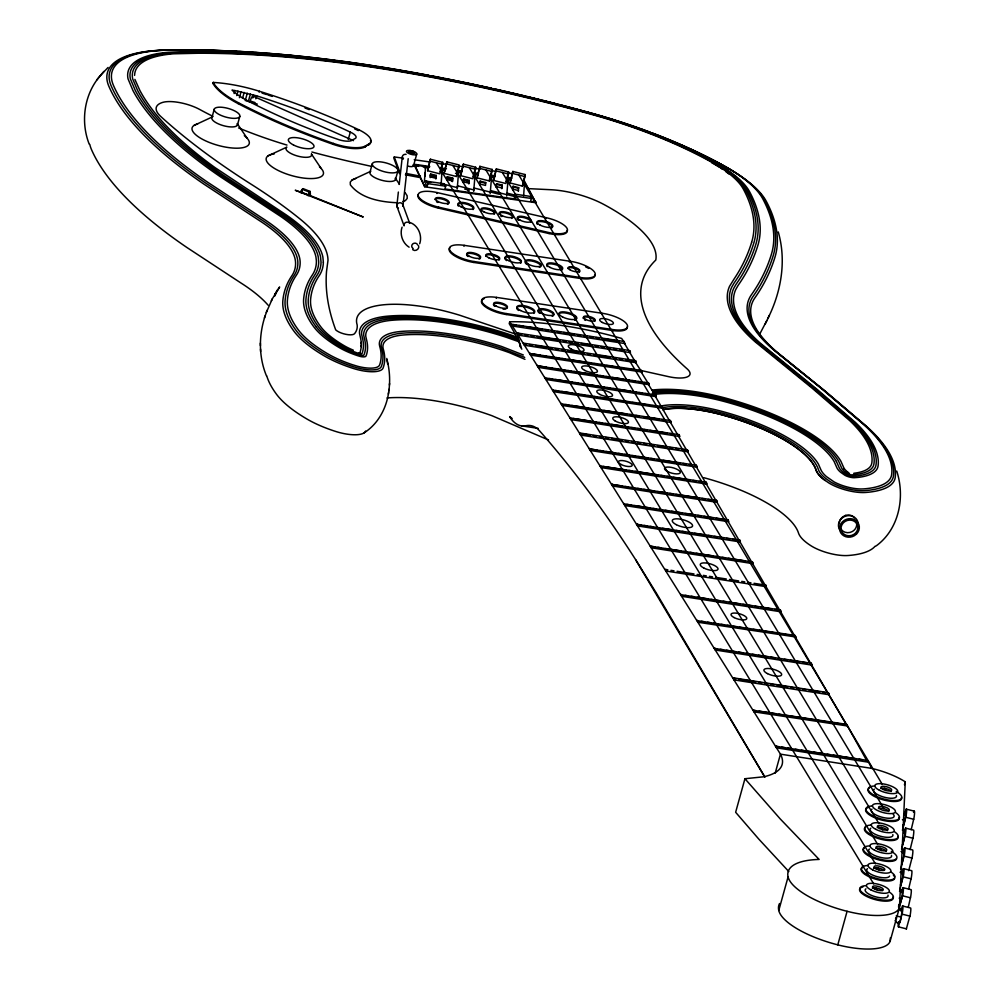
<?xml version="1.0" encoding="UTF-8"?>
<svg xmlns="http://www.w3.org/2000/svg" width="999" height="999" viewBox="0 0 999 999"><rect width="100%" height="100%" fill="white"/><g stroke="black" fill="none" stroke-linecap="round" stroke-linejoin="round"><path stroke-width="1.5" d="M388.324 394.081C390.447 382.879 389.922 371.178 387.125 360.139M779.545 903.508A80.844 27.248 15.5 0 0 778.77 910.464A63.062 21.254 15.5 0 0 837.786 944.854A52.847 17.82 15.5 0 0 890.184 941.033L890.321 937.924M890.184 941.033L899.487 907.467L905.256 781.83A45.754 15.422 15.5 0 0 871.74 768.381L780.456 754.158L509.715 321.765A164.573 55.482 15.5 0 1 621.615 338.424L625.174 343.594L512.362 325.986L512.287 324.937A15.784 5.145 -81.6 0 0 511.913 324.3L624.4 341.521M266.446 375.799C258.604 356.868 258.691 335.227 265.147 315.909M424.712 176.523L424.962 172.59M424.325 182.305L425.611 167.283L428.583 168.032M427.622 170.742L430.382 159.228L442.669 162.325L442.532 164.348L439.91 173.838L427.622 170.742L430.382 159.228M430.482 176.91L430.669 174.026L436.226 175.424L436.039 178.309L430.482 176.91L430.282 177.61L430.469 174.713L436.039 176.111L435.839 179.008M441.083 185.052L442.082 169.942L445.067 170.692M444.093 173.389L446.865 161.875L459.14 164.972L459.016 167.008L456.381 176.486L444.093 173.389L446.865 161.875M446.953 179.57L447.14 176.673L452.697 178.072L452.51 180.969L452.322 181.656L452.51 178.771L446.953 177.372L446.765 180.257L446.953 179.57L452.51 180.969M456.381 176.486L458.766 166.333M457.18 189.086L458.591 172.203L461.563 172.952M460.601 175.662L463.361 164.148L475.649 167.245L475.512 169.268L472.877 178.759L460.601 175.662L463.361 164.148M463.449 181.83L463.648 178.946L469.205 180.344L469.018 183.229L463.449 181.83L463.261 182.53L463.449 179.633L469.006 181.031L468.818 183.928M468.731 183.004L469.205 180.344M473.688 191.358L475.099 174.413L478.071 175.162M477.11 177.859L479.87 166.346L492.157 169.443L492.02 171.478L489.385 180.956L477.11 177.859L479.87 166.346M479.77 184.728L480.157 181.144L485.714 182.542L485.514 185.439L479.957 184.041L480.157 181.144M489.385 180.956L489.522 178.933M490.184 193.556L491.583 176.973L494.555 177.722M493.593 180.419L496.353 168.906L508.641 172.003L508.503 174.026L505.869 183.516L493.593 180.419L496.353 168.906M501.81 188.686L502.197 185.102L496.64 183.704L496.253 187.288L496.441 186.588L501.998 187.999M501.798 186.563L502.197 185.102M506.668 196.116L508.066 179.52L511.038 180.27M510.077 182.967L512.837 171.453L525.124 174.55L524.987 176.586L522.352 186.064L510.077 182.967L512.837 171.453M512.737 189.835L513.124 186.251L518.681 187.65L518.294 191.234L518.481 190.547L512.924 189.148L513.124 186.251M522.352 186.064L525.124 174.55M523.638 195.767L524.438 183.641L524.063 185.027M388.886 390.921L389.036 389.298M389.423 385.052L389.573 383.441M310.09 191.408L309.103 191.995L308.766 195.292L300.299 191.92L303.172 188.661L310.09 191.408L310.427 194.293L308.067 195.704L309.328 194.181L309.066 195.117L363.249 217.008L295.254 190.247L308.329 194.78M396.853 205.707L398.364 192.045M399.213 184.465L402.247 157.155M402.997 205.557L408.204 158.704M839.31 523.688C838.96 516.221 849.749 511.8 854.357 517.882M902.684 829.42L906.081 815.921A30.894 2.235 -76 0 0 906.218 809.14L914.135 811.113A30.894 2.235 -76 0 1 913.998 817.894L911.2 829.707M904.207 849.662L901.573 849.013L905.319 834.877A30.894 2.235 -76 0 0 905.469 828.096L913.373 830.069A30.894 2.235 -76 0 1 913.236 836.85L910.114 849.625M903.283 869.517L900.648 868.855L904.407 854.719A30.894 2.235 -76 0 0 904.545 847.939L912.462 849.912A30.894 2.235 -76 0 1 912.312 856.692L908.703 870.666M902.334 890.246L899.699 889.585L903.458 875.449A30.894 2.235 -76 0 0 903.596 868.668L911.5 870.641A30.894 2.235 -76 0 1 911.363 877.434L908.578 889.247M898.925 908.553L902.846 894.43A30.894 2.235 -76 0 0 902.984 887.649L910.888 889.622A30.894 2.235 -76 0 1 910.751 896.403L908.316 907.067M898.451 921.79A33.529 2.423 -76 0 0 898.438 926.897L902.359 912.761A30.894 2.235 -76 0 0 902.497 905.981L910.401 907.954A30.894 2.235 -76 0 1 910.264 914.734L906.355 928.87A33.529 2.423 -76 0 1 906.143 928.508M904.57 814.922L905.119 813.386A26.573 1.923 -76 0 1 904.894 820.291L903.346 825.848A29.196 2.11 -76 0 1 902.959 824.824M899.475 891.233L901.947 891.845A26.573 1.923 -76 0 1 901.647 898.8L900.111 904.357A29.196 2.11 -76 0 1 899.724 902.834M898.988 909.565L901.46 910.189A26.573 1.923 -76 0 1 901.16 917.132C900.811 921.328 898.738 926.572 895.104 920.454M388.648 392.507C386.263 408.616 377.909 424.2 363.873 433.004M895.891 917.519L895.579 918.78M845.129 515.596L845.803 515.384M134.528 75.412L134.628 75.037A119.855 40.41 15.5 0 1 173.639 53.809L198.576 53.234A578.746 195.092 15.5 0 1 403.584 72.253A681.593 229.758 15.5 0 1 589.635 113.849L600.961 117.07A220.342 74.276 15.5 0 1 711.7 162.25A102.76 34.64 15.5 0 1 742.132 187.063L743.443 189.273A461.638 155.619 15.5 0 1 751.623 242.332M134.89 79.371L139.848 90.41A436.725 147.215 15.5 0 0 215.06 167.632L285.901 214.673A172.415 58.117 15.5 0 1 322.889 257.118L323.351 262.238M212.974 83.479L213.411 82.455A72.577 24.463 15.5 0 1 259.415 91.259A298.064 100.474 15.5 0 1 358.629 129.67A27.61 9.303 15.5 0 1 368.606 144.231L365.184 146.89A27.61 9.303 15.5 0 1 333.229 144.368A298.064 100.474 15.5 0 1 238.199 103.671A72.577 24.463 15.5 0 1 212.974 83.479L213.411 82.455M214.273 109.116L211.888 117.72A13.287 4.483 15.5 0 0 224.825 126.036A13.287 4.483 15.5 0 0 237.375 123.801M234.091 93.544L234.915 90.572L256.643 95.842A282.53 95.242 15.5 0 1 343.419 128.883L351.998 132.942A12.2 4.108 15.5 0 1 355.632 138.262L351.036 140.784A12.2 4.108 15.5 0 1 339.373 139.86L329.608 136.451A282.53 95.242 15.5 0 1 247.652 100.774L245.18 99.438A57.205 19.281 15.5 0 1 233.404 91.396L232.005 90.11L234.915 90.572M236.751 95.579L237.974 91.134M239.423 97.69L241.071 91.758M238.199 103.671L238.449 102.747A72.577 24.463 15.5 0 1 213.237 82.555L213.112 82.43M242.532 98.377L244.181 92.445M237.425 125.025L239.81 116.433A13.287 4.483 15.5 0 0 221.965 107.28A13.287 4.483 15.5 0 0 219.355 114.61A13.287 4.483 15.5 0 0 239.81 116.433M245.23 100.612L247.29 93.194M246.266 100.887L248.339 101.423L250.387 94.018M251.698 101.511L254.92 102.497M252.66 97.852L253.484 94.893M255.819 98.814L256.643 95.842M259.153 92.183L259.415 91.259M333.229 144.368L333.491 143.444A27.61 9.303 15.5 0 0 365.434 145.954L368.606 144.231M348.239 139.498L350.299 132.08M358.629 129.67L358.366 130.594A298.064 100.474 15.5 0 0 354.57 128.821M365.184 146.89L365.434 145.954M369.955 172.253L372.34 163.649M394.28 156.93L393.893 158.317L399.525 173.651L399.912 172.265L394.28 156.93L403.484 158.229M395.492 179.558L397.877 170.966A13.287 4.483 15.5 0 0 380.032 161.826A13.287 4.483 15.5 0 0 377.41 169.143A13.287 4.483 15.5 0 0 397.877 170.966M360.189 351.935L360.302 351.548A207.854 70.067 15.5 0 0 360.452 337.637L359.54 333.554A90.809 30.607 15.5 0 1 387.987 316.121A137.625 46.391 15.5 0 1 508.241 334.066L517.807 337.362L518.906 340.284M413.474 165.871L416.745 154.096A5.345 1.798 15.5 0 0 409.553 150.412A5.345 1.798 15.5 0 0 408.504 153.359A5.345 1.798 15.5 0 0 416.745 154.096M524.125 180.532L535.851 202.71L424.75 186.801L414.235 164.997L414.435 164.298L429.695 166.458M424.75 186.801L414.435 164.298M425.224 168.669L425.611 167.283M536.051 202.01L530.556 201.224L531.331 198.451L529.932 196.328L514.985 194.181L516.371 196.316L515.609 199.088L444.917 188.961L445.691 186.189L444.105 183.754L426.298 181.206L425.524 183.978L427.122 186.413L424.937 186.101M427.122 186.413L427.884 183.641L426.298 181.206M430.282 175.412L430.669 174.026M436.226 175.424L435.839 176.811L431.668 175.762M440.035 171.803L442.669 162.325M441.708 171.328L442.082 169.942M436.913 193.519L437.175 192.595L546.091 217.67A20.442 6.893 15.5 0 1 567.42 229.37A20.442 6.893 15.5 0 1 549.338 232.642L438.648 207.168A20.417 6.881 15.5 0 1 418.156 195.329A20.417 6.881 15.5 0 1 437.175 192.595M567.17 230.294A20.442 6.893 15.5 0 1 549.075 233.566L438.386 208.092L438.648 207.168M452.697 178.072L452.322 179.458L446.753 178.059M458.204 173.589L458.591 172.203M457.28 187.512L457.692 185.839L474.063 189.972M463.261 180.332L463.648 178.946M473.014 176.723L475.649 167.245M474.712 175.799L475.099 174.413M463.923 246.278L464.185 245.342L569.68 261.201A20.442 6.893 15.5 0 1 594.405 271.94A20.442 6.893 15.5 0 1 581.318 277.647L474.113 261.526A20.417 6.881 15.5 0 1 450.025 250.562A20.417 6.881 15.5 0 1 464.185 245.342M485.714 182.542L485.514 183.242L479.957 181.843M489.897 177.572L492.157 169.443M491.196 178.359L491.583 176.973M491.096 179.932L491.471 178.534M595.017 274.912A20.442 6.893 15.5 0 1 581.068 278.571L473.851 262.462L474.113 261.526M496.253 185.09L496.64 183.704M506.006 181.493L508.641 172.003M507.679 180.906L508.066 179.52M514.985 194.181L514.21 196.953L515.609 199.088M518.681 187.65L518.481 188.349L512.924 186.938M524.325 179.845L523.938 181.231L535.851 202.71M496.216 298.314L496.466 297.39L601.972 313.249A20.442 6.893 15.5 0 1 626.698 323.976A20.442 6.893 15.5 0 1 613.611 329.682L506.393 313.574A20.417 6.881 15.5 0 1 482.305 302.597A20.417 6.881 15.5 0 1 496.466 297.39M484.14 298.651A20.417 6.881 15.5 0 0 485.402 306.843A20.417 6.881 15.5 0 0 506.131 314.498L506.393 313.574M509.715 321.765L509.203 323.614L517.582 338.174M545.829 218.594L546.091 217.67M549.075 233.566L549.338 232.642M529.82 353.059L530.606 355.12L642.082 372.065L641.183 370.429L529.595 353.509L540.384 355.194M537.499 365.322L537.837 365.709A15.784 5.145 -81.6 0 1 538.211 366.346L538.286 367.382L649.025 384.677L648.963 383.641A15.784 4.845 -81.1 0 0 648.613 383.004L537.275 365.771L546.465 367.207M569.43 262.138L569.68 261.201M544.842 377.847L655.569 394.992A15.784 4.845 -81.1 0 1 655.918 395.616L655.981 396.653L545.854 379.458L545.779 378.421A15.784 5.145 -81.6 0 0 545.392 377.784L544.992 377.372M581.068 278.571L581.318 277.647M552.484 390.047L662.225 406.68L663.124 408.316L553.496 391.67L553.421 390.621A15.784 5.145 -81.6 0 0 553.034 389.985L552.634 389.573M561.101 403.821L670.404 420.579A15.509 4.758 -81.1 0 1 670.878 421.391L670.928 422.427L562.112 405.432L561.326 403.371M569.954 417.969L679.095 434.702A15.784 4.845 -81.1 0 1 679.457 435.289L679.62 436.538L570.966 419.58L570.891 418.544A15.509 5.045 -81.6 0 0 570.392 417.732L570.117 417.482M601.71 314.173L601.972 313.249M506.131 314.498L613.349 330.619L613.611 329.682M589.472 448.414L589.747 448.651A15.509 5.045 -81.6 0 1 590.259 449.463L590.334 450.499L696.877 467.145L696.827 466.096A15.509 4.758 -81.1 0 0 696.365 465.297L589.323 448.888L597.002 450.087M521.653 334.203L517.494 333.254A15.784 5.145 -81.6 0 1 517.882 333.841L518.069 335.102L630.431 352.647L630.269 351.386A15.784 4.845 -81.1 0 0 629.907 350.799L628.895 350.949L624.562 343.506M599.999 465.946L706.193 482.23A15.509 4.758 -81.1 0 1 706.655 483.029L706.705 484.065L601.011 467.569L600.936 466.533A15.509 5.045 -81.6 0 0 600.436 465.721L600.224 465.509M641.957 372.515L641.183 370.429M611.763 483.928L611.975 484.153A15.509 5.045 -81.6 0 1 612.474 484.952L612.549 486.001L717.319 502.36L717.27 501.311A15.509 4.758 -81.1 0 0 716.795 500.511L611.538 484.378L622.277 486.051M641.42 372.427L649.025 384.677L648.251 382.592M623.763 503.896L728.046 519.88A15.784 4.845 -81.1 0 1 728.396 520.467L728.558 521.728L624.775 505.519L624.7 504.483A15.784 5.145 -81.6 0 0 624.325 503.846L623.925 503.421M648.488 384.59L655.981 396.653L655.194 394.58M636.763 523.851L636.975 524.075A15.509 5.045 -81.6 0 1 637.474 524.875L637.549 525.924L740.309 541.957L740.259 540.921A15.509 4.758 -81.1 0 0 739.784 540.122L636.538 524.3L641.121 525.012M670.004 420.816L670.928 422.427L670.154 420.342M679.62 436.538L678.845 434.465M650.224 546.166L752.497 561.975A15.784 4.845 -81.1 0 1 752.846 562.612L752.896 563.648L651.236 547.777L651.161 546.74A15.509 5.045 -81.6 0 0 650.661 545.929L650.449 545.716M695.541 465.472L686.812 450.474L687.999 451.835L687.474 449.987A15.509 4.758 -81.1 0 1 687.936 450.786L687.999 451.835L580.669 435.077L579.657 433.454L590.347 435.127M680.606 594.68L780.319 609.952A15.509 4.758 -81.1 0 1 780.781 610.751L780.831 611.788L681.618 596.291L681.543 595.254A15.509 5.045 -81.6 0 0 681.031 594.442L680.756 594.205M716.545 500.274L715.846 500.661L717.319 502.36M696.852 620.629L795.004 635.451L795.903 637L697.864 622.24L697.789 621.203A15.784 5.145 -81.6 0 0 697.414 620.566L697.015 620.154M739.385 540.359L740.309 541.957L739.535 539.885M714.46 647.951L714.797 648.339A15.784 5.145 -81.6 0 1 715.184 648.975L715.259 650.012L811.775 665.084L811.712 664.048A15.509 4.758 -81.1 0 0 811.25 663.249L714.248 648.401L717.294 648.875M748.363 561.488L751.423 561.962L752.896 563.648L752.122 561.575M765.334 585.077L765.858 585.014A15.784 4.845 -81.1 0 1 766.208 585.639L766.27 586.688L665.771 570.991L665.696 569.954A15.784 5.145 -81.6 0 0 665.322 569.318L667.844 569.855M779.37 610.102L780.831 611.788L780.057 609.702M753.184 709.789L753.396 710.002A15.509 5.045 -81.6 0 1 753.895 710.813L753.97 711.85L847.502 725.986L846.603 724.35L752.959 710.239L756.006 710.714M775.199 773.126L780.456 754.158A92.82 31.294 15.5 0 1 763.736 776.785L744.942 778.721L735.639 812.274L758.74 839.035L788.835 871.578M791.258 635.364L794.305 635.839L795.778 637.524L795.004 635.451M847.502 472.302L846.628 471.116A23.826 8.029 15.5 0 1 843.73 467.619L840.933 461.301A132.343 44.618 15.5 0 0 725.012 397.939A97.153 32.755 15.5 0 0 651.81 390.097M849.487 473.613L847.614 471.928M871.74 768.381L868.044 761.101A15.784 4.845 -81.1 0 0 867.694 760.464L775.486 746.216L778.533 746.69M853.77 473.651L853.87 473.264A63.899 21.541 15.5 0 0 871.478 464.41L871.827 462.962A211.264 71.216 15.5 0 0 849.812 420.716L811.975 388.062L755.331 341.97A221.341 74.613 15.5 0 1 729.557 286.288L734.253 278.733A1161.525 391.546 15.5 0 0 751.635 242.332M810.838 663.486L811.775 665.084L811.001 663.011M828.72 694.43L828.446 692.881A15.784 4.845 -81.1 0 1 828.808 693.468L828.97 694.717L733.953 679.882L733.878 678.845A15.784 5.145 -81.6 0 0 733.503 678.209L735.988 678.746M778.77 910.464L788.086 876.897A80.844 27.248 15.5 0 1 819.13 859.44L780.219 818.918L744.942 778.721M837.786 944.854L847.09 911.3A52.847 17.82 15.5 0 0 899.487 907.467M904.445 784.752L905.256 781.83M904.457 814.06L906.218 809.14M903.695 833.016L905.469 828.096M902.771 852.871L904.545 847.939M901.822 873.601L903.596 868.668M901.21 892.569L902.984 887.649M900.723 910.913L902.497 905.981M402.085 227.16C399.538 234.353 402.597 243.169 409.103 247.178M419.667 243.768C422.565 235.677 418.231 225.237 409.89 222.49M266.333 312.462L272.327 298.826L279.633 286.988L277.759 289.897M264.423 318.032L267.058 310.339M274.8 296.041L275.761 293.256L274.937 295.254M913.498 812.374L914.135 811.113M903.221 852.721L903.521 852.147A26.573 1.923 -76 0 1 903.221 859.09L901.672 864.659A29.196 2.11 -76 0 1 901.548 864.647M902.272 873.451L902.559 872.876A26.573 1.923 -76 0 1 902.259 879.819L900.723 885.389A29.196 2.11 -76 0 1 900.361 884.764M767.769 318.706C781.156 292.12 786.65 260.914 778.246 231.93M759.727 334.078L766.845 320.579M275.587 293.931L277.51 289.96L274.588 294.83M765.209 323.988L769.405 315.284M271.328 300.861L272.327 298.826M904.27 832.542L904.432 832.292A26.573 1.923 -76 0 1 904.132 839.247L902.596 844.804A29.196 2.11 -76 0 1 902.359 844.692M100.15 75.874C84.103 94.306 80.332 121.691 89.248 144.243M100.537 75.412L108.054 67.47M96.791 79.92L103.846 71.428M395.442 178.334A13.287 4.483 15.5 0 1 381.218 180.132A13.287 4.483 15.5 0 1 370.779 171.279L352.098 179.957L350.262 182.118L350.349 184.84C360.814 198.451 380.219 201.923 396.503 202.71M526.473 344.118L523.414 343.631L524.425 345.254L636.276 362.712L636.226 361.675A15.509 4.758 -81.1 0 0 635.751 360.876L631.705 360.539M662.225 406.68L662.999 408.766L661.65 407.217M696.103 465.059L696.877 467.145L695.754 465.846L705.394 482.405M705.931 481.993L706.705 484.065L705.644 482.854L716.333 501.211M727.784 519.642L728.558 521.728L727.647 520.666L765.084 585.039M846.603 724.35L866.633 760.451M876.073 545.978C899.112 529.258 905.319 497.115 896.715 471.029M300.299 191.92L301.96 190.934M301.411 192.033L302.41 191.433M302.148 192.37L301.149 192.957L302.185 189.248L309.103 191.995M194.031 125.424L212.712 116.746M268.169 155.794L286.85 147.115A13.287 4.483 15.5 0 0 297.277 155.969A13.287 4.483 15.5 0 0 311.513 154.171M352.098 179.957L355.756 178.496M402.934 201.561L405.382 200.587L407.217 198.426L407.117 195.704L405.082 192.62M652.434 393.156L654.72 392.794A92.595 31.219 15.5 0 1 724.475 400.262A127.797 43.082 15.5 0 1 836.425 461.451M653.234 394.68L656.143 394.205M197.228 52.66L172.053 53.247A122.153 41.171 15.5 0 0 132.68 78.896L137.575 90.434A439.285 148.077 15.5 0 0 224.613 176.074L284.066 215.147A170.13 57.355 15.5 0 1 320.579 257.03L321.029 262.075A210.514 70.966 15.5 0 1 317.47 274.563L315.572 277.51A423.364 142.72 15.5 0 0 308.304 299.013A208.953 70.442 15.5 0 0 318.456 326.76A95.479 32.18 15.5 0 0 342.607 346.316A37.063 12.5 15.5 0 0 358.529 353.359L361.875 353.896L362.4 352.56A210.152 70.842 15.5 0 0 362.562 338.486L361.65 334.453A88.511 29.833 15.5 0 1 389.373 317.457A135.34 45.617 15.5 0 1 507.629 335.102L518.369 338.798L517.707 337.749M528.034 188.611L549.5 189.66A49.401 16.658 15.5 0 1 603.733 204.395A146.628 49.426 15.5 0 1 655.781 260.065A375.087 126.436 15.5 0 0 687.137 368.868A23.764 8.017 15.5 0 1 669.23 376.798L639.21 370.105M406.081 154.383L405.294 154.283A3.059 2.885 6.3 0 0 403.159 159.191M887.587 830.606A5.594 1.886 15.5 0 0 881.443 827.459L880.082 827.259A5.594 1.886 15.5 0 0 877.197 827.634M883.915 870.466A5.594 1.886 15.5 0 0 878.158 867.906L876.797 867.706A5.594 1.886 15.5 0 0 873.551 868.481M886.25 851.423A5.594 1.886 15.5 0 0 880.119 848.288L878.758 848.089A5.594 1.886 15.5 0 0 875.861 848.451M414.223 159.753L429.558 161.925M441.833 163.661L446.428 164.311M458.703 166.046L463.311 166.696M475.574 168.431L480.182 169.081M492.457 170.817L495.516 171.254M507.792 172.989L512.4 173.639M440.372 167.969L446.478 168.831M457.167 170.342L461.75 170.991M473.951 172.727L478.533 173.364M490.746 175.1L495.317 175.749M507.529 177.472L512.112 178.122M414.235 164.997L429.495 167.158M441.708 168.881L444.767 169.318M456.98 171.041L461.55 171.691M473.763 173.414L478.346 174.063M490.546 175.787L495.129 176.436M507.342 178.159L510.389 178.596M415.572 165.909L418.631 166.333M423.201 166.983L426.261 167.42M458.304 171.953L461.363 172.377M891.158 791.52A5.594 1.886 15.5 0 0 885.014 788.373L883.653 788.186A5.594 1.886 15.5 0 0 880.768 788.548M882.367 890.596A5.594 1.886 15.5 0 0 876.61 888.024L875.249 887.836A5.594 1.886 15.5 0 0 872.352 888.198M427.884 183.641L445.691 186.189M516.371 196.316L531.331 198.451M521.466 425.874L538.161 428.346M512.887 324.6L515.971 325.087M519.043 325.562L523.651 326.286M526.735 326.773L542.107 329.171M545.192 329.645L548.264 330.132M551.348 330.607L554.42 331.094M557.492 331.568L560.576 332.055M563.648 332.53L574.413 334.215M577.484 334.69L580.569 335.177M583.641 335.652L586.725 336.139M589.797 336.613L592.869 337.1M595.953 337.575L599.025 338.049M603.633 338.773L619.018 341.171M517.22 333.004L629.657 350.562M524.725 334.677L527.784 335.164M530.844 335.639L533.916 336.114M536.975 336.588L540.047 337.075M543.106 337.55L559.952 340.184M563.024 340.659L566.083 341.134M569.155 341.621L572.215 342.095M575.274 342.57L578.346 343.057M581.406 343.531L592.132 345.204M595.192 345.679L598.264 346.166M601.323 346.641L604.383 347.115M607.454 347.602L610.514 348.077M613.573 348.551L616.645 349.038M619.705 349.513L624.3 350.224M523.576 343.156L635.501 360.639M529.52 344.593L532.567 345.067M535.614 345.542L546.291 347.215M549.35 347.689L552.397 348.164M555.444 348.639L558.503 349.113M561.55 349.588L564.597 350.062M567.644 350.537L578.321 352.21M581.381 352.684L584.427 353.159M587.474 353.634L590.521 354.121M593.581 354.595L596.628 355.07M599.675 355.544L610.352 357.205M613.411 357.692L616.458 358.166M619.505 358.641L622.552 359.116M625.611 359.59L628.658 360.065M543.456 355.669L546.54 356.156M549.625 356.631L552.697 357.118M555.781 357.592L558.866 358.079M561.938 358.554L565.022 359.041M568.106 359.515L585.039 362.162M588.124 362.649L591.208 363.124M594.28 363.611L597.365 364.086M600.449 364.573L603.521 365.047M606.605 365.534L617.382 367.207M620.466 367.694L623.551 368.181M626.623 368.656L635.864 370.105M641.033 370.904L635.689 362.625M549.525 367.682L552.597 368.156M555.656 368.643L558.716 369.118M561.775 369.593L564.847 370.08M567.907 370.554L570.966 371.029M574.038 371.503L590.884 374.138M593.943 374.613L597.002 375.1M600.074 375.574L603.134 376.049M606.193 376.536L609.265 377.01M612.325 377.485L623.039 379.158M626.111 379.645L629.17 380.119M632.23 380.594L635.302 381.069M638.361 381.556L641.42 382.03M644.48 382.505L648.089 383.067M549.413 378.559L552.447 379.033M555.494 379.508L566.158 381.181M569.205 381.655L572.252 382.13M575.299 382.605L578.346 383.079M581.393 383.554L584.44 384.028M587.487 384.503L598.151 386.176M601.198 386.65L604.245 387.125M607.292 387.6L610.327 388.074M613.374 388.549L616.42 389.023M619.467 389.498L630.132 391.158M633.179 391.645L636.226 392.12M639.273 392.595L642.32 393.069M645.366 393.544L648.413 394.018M651.46 394.493L655.044 395.055M555.556 390.534L558.628 391.009M561.7 391.496L572.452 393.169M575.524 393.643L578.596 394.13M581.668 394.605L584.74 395.092M587.812 395.567L590.884 396.041M593.955 396.528L597.027 397.003M600.087 397.49L616.982 400.124M620.054 400.599L623.126 401.086M626.198 401.561L629.27 402.035M632.342 402.522L635.414 402.997M638.486 403.484L649.238 405.157M652.31 405.644L655.381 406.118M658.453 406.593L661.575 407.08M565.671 404.533L568.731 405.007M571.778 405.482L582.467 407.155M585.514 407.629L588.573 408.104M591.62 408.579L594.68 409.053M597.727 409.54L600.774 410.015M603.833 410.489L614.51 412.162M617.569 412.637L626.723 414.061M629.782 414.535L632.829 415.022M635.876 415.497L638.935 415.971M643.518 416.683L658.778 419.068M661.825 419.543L664.884 420.017M573.039 418.444L589.959 421.091M593.044 421.566L596.116 422.053M599.2 422.527L602.272 423.014M605.357 423.489L608.428 423.976M611.513 424.45L622.277 426.136M625.362 426.61L628.433 427.097M631.518 427.572L634.59 428.059M637.674 428.534L640.746 429.021M643.831 429.495L646.902 429.982M649.987 430.457L666.92 433.104M669.992 433.578L673.064 434.066M678.683 434.94L677.684 434.777L655.469 396.578M579.882 433.004L687.225 449.75M593.394 435.601L596.453 436.076M599.5 436.551L602.559 437.025M605.606 437.512L608.666 437.987M611.713 438.461L622.402 440.134M625.461 440.609L628.508 441.083M631.568 441.558L634.615 442.033M637.674 442.507L640.721 442.994M643.781 443.469L646.828 443.943M649.887 444.418L654.47 445.129M657.517 445.616L666.683 447.04M669.73 447.515L672.789 448.002M675.836 448.476L678.895 448.951M681.942 449.425L687.062 450.224M600.087 450.561L603.159 451.048M606.231 451.523L609.303 452.01M612.387 452.485L615.459 452.972M618.531 453.446L621.603 453.933M624.687 454.408L629.295 455.132M632.367 455.606L635.451 456.093M638.523 456.568L647.752 458.004M650.824 458.491L653.895 458.966M656.967 459.453L660.052 459.927M663.124 460.414L680.032 463.049M683.116 463.536L686.188 464.011M689.26 464.485L692.332 464.972M603.059 466.433L619.83 469.043M622.877 469.53L625.936 470.005M628.983 470.479L632.03 470.954M635.077 471.428L651.86 474.05M654.907 474.525L657.954 475M661.013 475.474L664.06 475.949M667.107 476.436L670.154 476.91M673.214 477.385L683.89 479.045M686.937 479.52L689.984 480.007M693.031 480.482L696.091 480.956M699.138 481.431L702.185 481.905M625.349 486.538L628.421 487.012M631.48 487.5L634.552 487.974M637.624 488.449L640.684 488.936M643.756 489.41L654.495 491.083M657.567 491.57L666.77 493.007M669.829 493.481L672.901 493.956M675.973 494.443L679.033 494.917M682.105 495.392L698.975 498.026M702.047 498.513L705.107 498.988M708.179 499.475L711.251 499.95M626.848 504.383L631.48 505.107M634.565 505.581L649.987 507.992M653.071 508.479L656.156 508.953M659.24 509.44L662.325 509.927M665.409 510.402L668.493 510.889M671.578 511.363L682.367 513.049M685.451 513.536L694.705 514.972M697.789 515.459L700.873 515.946M703.958 516.421L707.042 516.908M710.127 517.382L713.211 517.869M716.295 518.344L727.097 520.029M644.18 525.499L647.227 525.973M650.287 526.448L653.334 526.923M656.393 527.397L659.44 527.884M662.499 528.359L673.189 530.019M676.236 530.506L679.295 530.981M682.342 531.456L685.401 531.93M688.448 532.405L691.508 532.879M694.555 533.366L705.244 535.027M708.303 535.501L711.35 535.988M714.41 536.463L717.469 536.938M720.516 537.412L723.576 537.887M726.623 538.374L729.682 538.848M732.729 539.323L737.312 540.034M651.76 546.403L654.82 546.878M657.891 547.352L660.963 547.839M665.559 548.551L680.893 550.948M683.953 551.423L687.025 551.91M690.097 552.385L693.156 552.859M696.228 553.346L713.086 555.981M716.158 556.455L719.23 556.93M722.289 557.417L725.361 557.892M728.421 558.366L731.493 558.853M734.565 559.328L745.291 561.001M670.916 570.342L674 570.816M677.072 571.303L694.005 573.938M697.077 574.425L700.162 574.9M703.234 575.387L706.318 575.861M709.39 576.348L712.474 576.823M715.546 577.31L726.323 578.983M729.395 579.47L738.636 580.906M741.708 581.393L744.792 581.868M747.864 582.355L750.948 582.829M754.02 583.316L764.797 585.002M685.164 595.392L688.199 595.866M691.246 596.341L694.28 596.815M697.314 597.29L707.954 598.95M710.988 599.425L714.035 599.899M717.07 600.374L720.104 600.849M723.151 601.323L726.186 601.798M729.22 602.272L739.859 603.933M742.894 604.407L745.941 604.882M748.975 605.357L752.01 605.831M755.057 606.306L758.091 606.78M761.138 607.255L771.765 608.915M774.812 609.39L777.846 609.865M701.423 621.341L704.47 621.815M707.517 622.29L710.551 622.764M713.598 623.239L718.169 623.95M721.216 624.425L724.263 624.912M727.309 625.386L730.356 625.861M733.403 626.336L736.438 626.81M739.485 627.285L742.532 627.759M745.579 628.234L750.149 628.945M753.196 629.42L756.243 629.894M759.29 630.369L762.324 630.844M765.371 631.331L768.418 631.805M771.465 632.28L774.512 632.754M777.559 633.229L782.13 633.94M785.164 634.415L788.211 634.889M720.341 649.35L723.388 649.825M726.435 650.299L729.495 650.786M732.542 651.261L735.589 651.735M738.636 652.21L743.206 652.921M746.265 653.396L749.312 653.87M752.359 654.345L755.406 654.832M758.453 655.307L761.513 655.781M764.56 656.256L767.607 656.73M770.654 657.205L775.236 657.916M778.283 658.403L781.33 658.878M784.377 659.352L787.424 659.827M790.484 660.302L793.531 660.776M796.578 661.251L799.625 661.725M802.672 662.212L807.254 662.924M733.166 677.821L828.196 692.644M739.048 679.22L755.818 681.842M758.865 682.317L761.925 682.792M764.972 683.266L768.019 683.741M771.066 684.215L774.125 684.69M777.172 685.177L787.849 686.837M790.896 687.312L793.943 687.787M797.002 688.261L800.049 688.748M803.096 689.223L806.143 689.697M809.202 690.172L819.867 691.845M822.926 692.319L825.973 692.794M759.053 711.188L775.811 713.798M778.858 714.273L781.905 714.76M784.952 715.234L788.011 715.709M791.058 716.183L807.816 718.793M810.863 719.28L813.91 719.755M816.957 720.229L820.004 720.704M823.051 721.178L839.809 723.8M842.856 724.275L845.903 724.75M781.568 747.165L784.602 747.639M787.637 748.114L792.195 748.825M795.241 749.3L798.276 749.774M801.31 750.249L804.345 750.724M807.392 751.198L810.426 751.673M813.461 752.147L824.1 753.808M827.135 754.282L830.169 754.757M833.216 755.232L836.25 755.706M839.285 756.181L842.319 756.655M845.366 757.13L855.993 758.79M859.028 759.265L862.075 759.74M868.094 762.137L776.498 747.839L775.649 745.741M405.781 173.389L420.454 176.199M405.394 174.775L420.079 177.585M905.856 817.307L913.773 819.28M902.422 819.667L904.894 820.291M902.322 830.044L904.969 830.706M905.106 836.263L913.011 838.248M901.048 851.523L903.521 852.147M904.182 856.118L912.099 858.091M900.087 872.252L902.559 872.876M903.233 876.847L911.138 878.82M902.621 895.816L910.526 897.801M899.175 898.176L901.647 898.8M899.088 908.566L901.722 909.215M902.134 914.16L910.039 916.133M896.228 915.896L901.16 917.132M898.601 926.897L906.518 928.87M512.699 173.489L524.987 176.586M496.216 170.929L508.503 174.026M479.732 168.381L492.02 171.478M463.224 166.171L475.512 169.268M446.728 163.911L459.016 167.008M430.257 161.251L442.532 164.348M455.494 173.314L458.466 174.063M496.441 184.39L501.998 185.802M466.046 181.031L468.818 181.731M507.167 193.144L516.096 195.404M507.055 194.73L490.684 190.597L490.297 191.983L499.225 194.243M508.266 194.905L514.223 196.416M474.2 188.049L490.571 192.17M464.747 189.098L469.218 190.235M441.183 183.566L457.567 187.7M424.712 180.919L430.669 182.417M248.339 101.423L254.595 103.259A282.53 95.242 15.5 0 1 257.33 104.133M360.489 353.159L359.066 352.709M519.13 340.359L507.017 336.188A133.067 44.855 15.5 0 0 390.734 318.843A86.226 29.071 15.5 0 0 363.723 335.389L364.635 339.385A212.425 71.603 15.5 0 1 364.473 353.609L363.898 355.057A3.796 1.286 15.5 0 1 360.102 355.12L357.867 354.42A39.348 13.262 15.5 0 1 340.971 346.965A97.752 32.955 15.5 0 1 316.258 326.935M515.809 334.166L460.089 315.359A89.997 30.345 15.5 0 0 357.13 324.787A94.917 31.993 15.5 0 1 354.508 333.716A10.415 3.509 15.5 0 1 345.804 334.315A10.415 3.509 15.5 0 1 335.689 329.845A925.524 311.988 15.5 0 1 326.536 271.303L327.997 260.377A186.801 62.974 15.5 0 0 299.725 218.756A459.815 154.995 15.5 0 0 251.473 184.44A641.907 216.383 15.5 0 1 160.827 116.546A40.934 13.799 15.5 0 1 162.637 102.41A25.962 8.754 15.5 0 1 199.825 109.528A183.654 61.913 15.5 0 0 212.837 116.296M512.2 418.544L509.64 416.608L510.801 418.331A113.162 36.838 -81.6 0 0 525.973 425.736A116.596 37.962 -81.6 0 1 539.922 431.218A4117.453 1340.533 -81.6 0 1 635.626 559.652L656.593 593.506L764.809 776.972M523.351 354.982L501.673 346.503A115.409 38.899 15.5 0 0 400.811 331.468A68.531 23.102 15.5 0 0 379.37 344.618L379.745 346.541A230.032 77.547 15.5 0 1 379.57 365.01L378.996 365.934A21.503 7.243 15.5 0 1 357.58 366.271L352.235 364.635A56.98 19.206 15.5 0 1 327.772 353.833A115.385 38.899 15.5 0 1 298.589 330.207A228.871 77.148 15.5 0 1 287.437 299.825A443.568 149.525 15.5 0 1 295.042 277.26L296.928 274.338A190.697 64.286 15.5 0 0 300.137 261.813A150.1 50.599 15.5 0 0 261.775 217.794L208.004 182.467A458.953 154.708 15.5 0 1 113.461 85.415A142.158 47.927 15.5 0 1 167.595 50.15A600.799 202.522 15.5 0 1 397.602 69.705A704.258 237.4 15.5 0 1 429.32 75.424M524.7 357.367L500.961 347.989A113.287 38.187 15.5 0 0 401.948 333.216A66.371 22.378 15.5 0 0 381.543 347.852A232.18 78.272 15.5 0 1 381.343 366.496L380.744 367.482A23.639 7.967 15.5 0 1 354.046 366.933A59.053 19.905 15.5 0 1 326.124 354.907A117.495 39.61 15.5 0 1 296.403 330.844A230.981 77.86 15.5 0 1 285.14 300.175A445.716 150.25 15.5 0 1 292.782 277.51L294.668 274.588A188.511 63.549 15.5 0 0 297.839 262.2A148.027 49.9 15.5 0 0 260.002 218.793L206.169 183.416A461.076 155.419 15.5 0 1 111.201 85.914A144.256 48.626 15.5 0 1 166.121 50.125A602.946 203.247 15.5 0 1 335.402 60.452M524.975 359.34L509.403 352.659A111.201 37.487 15.5 0 0 403.072 335.015A64.311 21.678 15.5 0 0 383.304 349.2A234.303 78.983 15.5 0 1 383.092 368.007A25.724 8.666 15.5 0 1 353.434 368.494A61.189 20.629 15.5 0 1 324.475 356.019A119.593 40.31 15.5 0 1 294.218 331.531A233.079 78.571 15.5 0 1 282.854 300.587A447.827 150.961 15.5 0 1 291.77 275.899A186.351 62.825 15.5 0 0 295.567 262.65A145.966 49.201 15.5 0 0 258.229 219.83L204.333 184.415A463.174 156.131 15.5 0 1 108.941 86.463A146.329 49.326 15.5 0 1 164.635 50.175A605.069 203.971 15.5 0 1 236.626 51.449M548.551 439.985L491.92 415.696A111.201 37.487 15.5 0 0 387 397.939M253.022 96.091L353.484 140.634M412.674 249.663C415.259 251.985 419.68 249.113 418.656 245.816M662.899 409.627A70.779 23.864 15.5 0 1 721.078 414.548A106.031 35.739 15.5 0 1 816.108 470.005A50.15 16.908 15.5 0 0 823.888 479.445L828.433 482.704A27.485 9.266 15.5 0 0 865.571 492.47A90.347 30.457 15.5 0 0 895.204 477.559A237.837 80.17 15.5 0 0 865.309 425.274L824.749 390.734L781.955 356.144A194.892 65.697 15.5 0 1 754.932 297.789A1188.585 400.661 15.5 0 0 774.924 257.317A488.174 164.56 15.5 0 0 766.221 201.186A129.208 43.556 15.5 0 0 726.36 167.295A246.79 83.192 15.5 0 0 685.289 146.903M766.27 586.688L765.596 585.913L846.403 724.824M395.342 178.159L399.4 184.178M311.413 153.996L321.154 168.456M237.275 123.626L247.015 138.087M518.131 339.76L519.505 341.958L506.381 337.325A130.794 44.093 15.5 0 0 392.083 320.267A83.953 28.297 15.5 0 0 365.784 336.388L366.683 340.322A214.685 72.365 15.5 0 1 366.521 354.695L365.884 356.268A6.069 2.048 15.5 0 1 359.84 356.356L357.205 355.544A41.608 14.023 15.5 0 1 339.335 347.652A100.012 33.716 15.5 0 1 314.048 327.173A213.486 71.965 15.5 0 1 303.659 298.826A427.972 144.268 15.5 0 1 311.001 277.073L312.887 274.126A206.531 69.618 15.5 0 0 316.358 260.527L315.934 256.993A165.584 55.819 15.5 0 0 280.407 216.234L220.929 177.148A443.781 149.6 15.5 0 1 133.004 90.647L128.047 78.871A126.698 42.707 15.5 0 1 168.881 52.26L194.505 51.661A585.551 197.39 15.5 0 1 401.898 70.904A688.561 232.105 15.5 0 1 589.885 112.937A227.297 76.623 15.5 0 1 715.709 162.825A109.59 36.938 15.5 0 1 748.139 189.286L749.537 191.621A468.494 157.929 15.5 0 1 757.841 245.479A1170.378 394.53 15.5 0 1 738.124 285.364L735.739 289.535A214.51 72.315 15.5 0 0 760.726 343.494L817.269 389.51L855.356 422.377A218.132 73.526 15.5 0 1 878.071 466.009L877.684 467.582A70.729 23.839 15.5 0 1 858.191 477.385L854.07 477.722A7.83 2.635 15.5 0 1 844.967 475.324L840.609 472.252A30.619 10.327 15.5 0 1 836.887 467.757L834.177 461.6A125.549 42.32 15.5 0 0 724.2 401.498A90.335 30.457 15.5 0 0 656.143 394.205M518.006 340.322L520.117 343.693M519.28 343.206L520.704 345.479M519.842 345.005L521.278 347.302M519.655 345.704L521.828 349.163M876.185 887.974L877.484 890.084M880.032 848.263L881.418 850.549M877.871 867.856L879.245 870.117M881.243 827.422L882.741 829.894M452.872 165.459L875.449 863.848M436.388 162.8L873.763 883.965M884.639 788.323L885.963 790.521M883.953 808.628L502.36 172.477M469.368 167.72L877.609 844.255M485.876 169.93L878.833 823.413M518.843 175.037L882.242 784.302M635.626 559.652L764.772 776.985M629.832 352.547L634.765 361.026M678.621 436.388L686.625 450.162M716.957 502.297L727.297 520.067M836.425 461.451L839.172 467.657A28.372 9.565 15.5 0 0 842.619 471.828L846.515 474.575A5.569 1.873 15.5 0 0 852.984 476.273L856.78 475.974A68.469 23.077 15.5 0 0 875.648 466.483L876.011 464.947A215.846 72.765 15.5 0 0 853.533 421.765L815.534 388.986L758.953 342.932A216.771 73.077 15.5 0 1 733.703 288.399L736.113 284.203A1168.281 393.818 15.5 0 0 755.818 244.38A466.221 157.155 15.5 0 0 747.539 190.797L746.166 188.499A107.33 36.176 15.5 0 0 714.385 162.587A225.05 75.862 15.5 0 0 589.81 113.187A708.553 238.848 15.5 0 0 582.492 111.139M402.884 204.82L409.453 222.69M396.965 206.443L404.096 225.874M386.788 358.429L387.687 364.21M260.352 343.144L260.427 345.666M260.527 349.013L260.614 351.511M365.609 431.044A25.724 8.666 15.5 0 1 335.951 431.531A61.189 20.629 15.5 0 1 306.993 419.056A119.593 40.31 15.5 0 1 276.735 394.568A233.079 78.571 15.5 0 1 266.745 375.861M268.069 305.145A145.966 49.201 15.5 0 0 240.747 282.867L186.85 247.452A463.174 156.131 15.5 0 1 91.458 149.5A146.329 49.326 15.5 0 1 89.798 144.418M239.51 51.611A605.069 203.971 15.5 0 1 252.647 52.41M255.582 52.61A605.069 203.971 15.5 0 1 265.934 53.372M268.906 53.609A605.069 203.971 15.5 0 1 277.872 54.358M280.881 54.62A605.069 203.971 15.5 0 1 299.051 56.381M302.11 56.706A605.069 203.971 15.5 0 1 308.241 57.368M311.313 57.705A605.069 203.971 15.5 0 1 317.245 58.392M320.117 58.729A605.069 203.971 15.5 0 1 325.874 59.441M328.758 59.79A605.069 203.971 15.5 0 1 333.092 60.34M335.989 60.727A605.069 203.971 15.5 0 1 341.795 61.488M344.705 61.888A605.069 203.971 15.5 0 1 354.932 63.324M357.854 63.749A605.069 203.971 15.5 0 1 362.262 64.398M365.197 64.848A605.069 203.971 15.5 0 1 368.144 65.285M371.091 65.747A605.069 203.971 15.5 0 1 375.524 66.434M378.484 66.908A605.069 203.971 15.5 0 1 381.443 67.383M384.403 67.87A605.069 203.971 15.5 0 1 387.375 68.357M390.347 68.856A605.069 203.971 15.5 0 1 393.319 69.356M396.291 69.855A708.553 238.848 15.5 0 1 399.188 70.355M402.073 70.867A708.553 238.848 15.5 0 1 404.97 71.379M407.867 71.891A708.553 238.848 15.5 0 1 410.776 72.403M413.673 72.927A708.553 238.848 15.5 0 1 416.583 73.451M419.48 73.988A708.553 238.848 15.5 0 1 426.76 75.35M429.67 75.899A708.553 238.848 15.5 0 1 432.592 76.461M439.885 77.872A708.553 238.848 15.5 0 1 442.807 78.446M450.124 79.895A708.553 238.848 15.5 0 1 457.442 81.381M464.772 82.905A708.553 238.848 15.5 0 1 467.707 83.516M470.641 84.141A708.553 238.848 15.5 0 1 476.511 85.39M526.548 96.816A708.553 238.848 15.5 0 1 532.442 98.239M535.389 98.963A708.553 238.848 15.5 0 1 541.283 100.424M542.757 100.799A708.553 238.848 15.5 0 1 548.651 102.273M551.598 103.022A708.553 238.848 15.5 0 1 557.479 104.533M563.374 106.056A708.553 238.848 15.5 0 1 567.782 107.218M573.663 108.766A708.553 238.848 15.5 0 1 579.545 110.352M600.936 116.284A246.79 83.192 15.5 0 0 589.835 113.149A686.251 231.331 15.5 0 0 402.472 71.304A583.291 196.628 15.5 0 0 195.866 52.135L170.467 52.722A124.425 41.946 15.5 0 0 130.37 78.859L135.302 90.509A441.533 148.839 15.5 0 0 222.777 176.586L282.242 215.672A167.857 56.581 15.5 0 1 318.256 256.98L318.706 261.975A208.229 70.192 15.5 0 1 315.185 274.313L313.286 277.26A425.674 143.494 15.5 0 0 305.981 298.888A211.226 71.204 15.5 0 0 316.246 326.935M602.322 116.696A246.79 83.192 15.5 0 1 610.601 119.181M616.083 120.891A246.79 83.192 15.5 0 1 626.985 124.425M628.346 124.875A246.79 83.192 15.5 0 1 639.098 128.584M640.434 129.058A246.79 83.192 15.5 0 1 649.712 132.43M651.023 132.929A246.79 83.192 15.5 0 1 674.15 142.095M675.549 142.695A246.79 83.192 15.5 0 1 683.915 146.304M875.136 546.203A90.347 30.457 15.5 0 1 848.089 555.506A27.485 9.266 15.5 0 1 810.951 545.741A50.275 16.946 15.5 0 1 798.488 533.016A105.894 35.702 15.5 0 0 703.596 477.634M825.224 480.531A50.275 16.946 15.5 0 1 815.971 469.98A105.894 35.702 15.5 0 0 721.066 414.597A70.642 23.814 15.5 0 0 662.999 409.69M361.089 342.382A207.854 70.067 15.5 0 1 361.188 343.806M361.213 345.204A207.854 70.067 15.5 0 1 361.151 346.591M353.284 350.137A34.815 11.738 15.5 0 1 344.23 345.729A93.194 31.419 15.5 0 1 320.679 326.636A206.668 69.668 15.5 0 1 310.627 299.2A421.765 142.17 15.5 0 1 319.056 275.936A212.2 71.528 15.5 0 0 323.339 262.238M197.228 52.647A581.031 195.866 15.5 0 1 403.034 71.741A683.928 230.544 15.5 0 1 589.735 113.499L601.161 116.746A222.627 75.05 15.5 0 1 713.049 162.387A105.045 35.415 15.5 0 1 744.168 187.75L745.504 190.01A463.936 156.393 15.5 0 1 753.721 243.331A1166.17 393.107 15.5 0 1 734.065 283.092L731.643 287.325A219.056 73.839 15.5 0 0 757.155 342.432L813.773 388.499L851.697 421.216A213.561 71.99 15.5 0 1 873.938 463.936L873.576 465.422A66.184 22.315 15.5 0 1 855.331 474.587L851.872 474.887A3.284 1.111 15.5 0 1 848.051 473.876L844.617 471.441A26.111 8.804 15.5 0 1 841.458 467.607L838.685 461.338A130.07 43.844 15.5 0 0 724.75 399.076A94.868 31.98 15.5 0 0 653.271 391.421M711.6 162.637A102.76 34.64 15.5 0 1 719.155 167.12M720.329 167.869A102.76 34.64 15.5 0 1 722.627 169.393M725.886 171.666A102.76 34.64 15.5 0 1 728.92 173.963M844.167 468.968A23.826 8.029 15.5 0 1 843.868 468.481M286.988 145.08A183.654 61.913 15.5 0 1 238.649 127.959M371.578 166.371A434.752 146.553 15.5 0 1 311.875 152.023M847.09 911.3A63.062 21.254 15.5 0 1 788.086 876.897M896.215 791.483A17.37 5.857 15.5 0 1 896.902 800.449A17.37 5.857 15.5 0 1 872.452 794.23A17.37 5.857 15.5 0 1 874.612 785.988M896.403 795.454A11.876 4.008 15.5 0 1 883.678 797.052A11.876 4.008 15.5 0 1 874.35 789.135M901.41 797.389A17.37 5.857 15.5 0 1 882.791 799.724A17.37 5.857 15.5 0 1 869.155 788.161M895.878 812.736A17.37 5.857 15.5 0 1 893.081 820.554A17.37 5.857 15.5 0 1 869.467 813.798A17.37 5.857 15.5 0 1 872.264 805.981M893.231 814.21A11.876 4.008 15.5 0 1 882.829 817.444A11.876 4.008 15.5 0 1 871.99 809.128M899.05 817.382A17.37 5.857 15.5 0 1 878.283 819.055A17.37 5.857 15.5 0 1 868.943 807.292M894.654 831.83A17.37 5.857 15.5 0 1 891.87 839.647A17.37 5.857 15.5 0 1 868.256 832.891A17.37 5.857 15.5 0 1 871.041 825.074M892.831 834.54A11.876 4.008 15.5 0 1 880.107 836.138A11.876 4.008 15.5 0 1 870.778 828.221M897.839 836.475A17.37 5.857 15.5 0 1 879.22 838.81A17.37 5.857 15.5 0 1 865.584 827.234M891.308 851.398A17.37 5.857 15.5 0 1 891.995 860.364A17.37 5.857 15.5 0 1 867.544 854.133A17.37 5.857 15.5 0 1 869.704 845.891M891.495 855.356A11.876 4.008 15.5 0 1 878.77 856.967A11.876 4.008 15.5 0 1 869.442 849.05M896.565 858.89A17.37 5.857 15.5 0 1 875.723 858.965A17.37 5.857 15.5 0 1 864.247 848.064M891.37 872.277A17.37 5.857 15.5 0 1 888.573 880.094A17.37 5.857 15.5 0 1 864.959 873.326A17.37 5.857 15.5 0 1 867.756 865.509M889.585 876.073A11.876 4.008 15.5 0 1 875.336 876.123A11.876 4.008 15.5 0 1 867.482 868.668M894.605 878.508A17.37 5.857 15.5 0 1 873.775 878.583A17.37 5.857 15.5 0 1 862.287 867.681M893.356 875.099A17.37 5.857 15.5 0 1 894.542 876.91M889.809 892.394A17.37 5.857 15.5 0 1 887.025 900.211A17.37 5.857 15.5 0 1 863.411 893.456A17.37 5.857 15.5 0 1 866.195 885.638M887.986 895.104A11.876 4.008 15.5 0 1 875.261 896.715A11.876 4.008 15.5 0 1 865.933 888.798M892.994 897.04A17.37 5.857 15.5 0 1 872.214 898.713A17.37 5.857 15.5 0 1 862.886 886.95M878.408 808.541A5.594 1.886 15.5 0 1 884.078 808.703A5.594 1.886 15.5 0 1 888.81 811.513M333.491 143.444A298.064 100.474 15.5 0 1 238.449 102.747M262.075 93.107A298.064 100.474 15.5 0 1 266.458 94.518M267.907 94.992A298.064 100.474 15.5 0 1 272.265 96.416M305.045 108.042A298.064 100.474 15.5 0 1 309.215 109.64M370.504 140.285A27.61 9.303 15.5 0 1 368.344 145.155M336.85 60.639A602.946 203.247 15.5 0 1 376.248 66.334M377.722 66.571A602.946 203.247 15.5 0 1 396.953 69.755A706.418 238.137 15.5 0 1 428.771 75.499M430.232 75.774A706.418 238.137 15.5 0 1 443.319 78.309M444.78 78.596A706.418 238.137 15.5 0 1 491.583 88.436M493.044 88.774A706.418 238.137 15.5 0 1 509.19 92.445M510.664 92.795A706.418 238.137 15.5 0 1 525.349 96.266M526.81 96.628A706.418 238.137 15.5 0 1 541.508 100.225M542.969 100.587A706.418 238.137 15.5 0 1 557.654 104.321M559.128 104.695A706.418 238.137 15.5 0 1 589.897 112.899A244.705 82.492 15.5 0 1 638.761 128.222M640.084 128.684A244.705 82.492 15.5 0 1 725.274 166.596A127.123 42.857 15.5 0 1 764.497 199.95A486.076 163.848 15.5 0 1 773.151 255.831A1186.65 400.012 15.5 0 1 753.196 296.241A196.928 66.384 15.5 0 0 780.506 355.194L823.288 389.772L863.785 424.275A235.764 79.47 15.5 0 1 893.431 476.111A88.237 29.745 15.5 0 1 864.51 490.671A25.412 8.566 15.5 0 1 830.144 481.63L825.848 478.546A48.127 16.221 15.5 0 1 818.718 470.417L818.343 469.443A108.079 36.426 15.5 0 0 721.478 412.937A72.865 24.563 15.5 0 0 661.575 407.867M660.214 406.143A74.975 25.275 15.5 0 1 721.852 411.363A110.215 37.15 15.5 0 1 818.418 464.123L820.966 469.905A45.942 15.485 15.5 0 0 826.535 476.66L834.04 481.88A23.264 7.842 15.5 0 0 861.076 488.986L863.423 488.911A86.114 29.021 15.5 0 0 891.62 474.7A233.654 78.759 15.5 0 0 862.237 423.326L821.777 388.861L779.008 354.295A199.001 67.083 15.5 0 1 751.435 294.742A1184.677 399.35 15.5 0 0 771.365 254.395A483.953 163.137 15.5 0 0 762.736 198.751A125.012 42.145 15.5 0 0 724.175 165.946A242.607 81.781 15.5 0 0 651.573 132.717M430.769 75.699A704.258 237.4 15.5 0 1 491.945 88.337M493.406 88.661A704.258 237.4 15.5 0 1 589.947 112.712A242.607 81.781 15.5 0 1 650.124 132.168M413.087 164.835A5.345 1.798 15.5 0 1 407.729 166.109M413.524 153.559A3.059 1.036 15.5 0 1 408.891 151.923A3.059 1.036 15.5 0 1 411.788 151.236A3.059 1.036 15.5 0 1 414.448 153.334M319.455 166.833A29.633 9.99 15.5 0 1 311.563 178.571A29.633 9.99 15.5 0 1 273.077 167.545A29.633 9.99 15.5 0 1 274.263 153.896M244.305 135.652A29.633 9.99 15.5 0 1 239.398 148.114A29.633 9.99 15.5 0 1 201.111 138.524A29.633 9.99 15.5 0 1 197.69 123.963M552.01 227.797A8.179 2.76 15.5 0 1 550.998 228.197M537.387 224.313A8.179 2.76 15.5 0 1 536.825 223.451M536.8 222.702A8.179 2.76 15.5 0 1 545.579 222.352A8.179 2.76 15.5 0 1 552.509 227.198M518.631 220.367A7.155 2.41 15.5 0 1 522.19 217.295A7.155 2.41 15.5 0 1 530.944 222.115M499.113 214.261A7.155 2.41 15.5 0 1 507.667 213.574A7.155 2.41 15.5 0 1 511.513 218.419M501.823 216.558A7.155 2.41 15.5 0 1 500.524 215.796M480.844 209.802A7.155 2.41 15.5 0 1 489.423 209.765A7.155 2.41 15.5 0 1 494.155 214.261M481.356 211.201A7.155 2.41 15.5 0 1 480.869 210.452M457.829 204.495A8.179 2.76 15.5 0 1 467.632 204.458A8.179 2.76 15.5 0 1 473.039 209.59M458.416 206.094A8.179 2.76 15.5 0 1 457.867 205.245M448.339 203.971A7.155 2.41 15.5 0 1 447.452 204.32M437.762 202.472A7.155 2.41 15.5 0 1 436.476 201.698M435.027 199.513A7.155 2.41 15.5 0 1 442.719 199.213A7.155 2.41 15.5 0 1 448.776 203.446M567.807 268.519A6.131 2.073 15.5 0 1 575.149 268.481A6.131 2.073 15.5 0 1 579.208 272.34M546.715 264.997A8.179 2.76 15.5 0 1 556.518 264.96A8.179 2.76 15.5 0 1 561.925 270.092M547.302 266.596A8.179 2.76 15.5 0 1 546.74 265.746M526.798 264.385A8.179 2.76 15.5 0 1 527.584 260.739A8.179 2.76 15.5 0 1 538.274 263.299A8.179 2.76 15.5 0 1 539.348 267.382M521.103 262.625A8.429 2.847 15.5 0 1 520.579 263.237M506.593 260.564A8.429 2.847 15.5 0 1 504.92 258.753M504.895 257.992A8.429 2.847 15.5 0 1 512.887 257.342A8.429 2.847 15.5 0 1 521.078 261.85M485.726 256.393A7.155 2.41 15.5 0 1 493.394 255.432A7.155 2.41 15.5 0 1 499.013 260.19M479.92 258.828A7.155 2.41 15.5 0 1 479.033 259.191M468.056 256.556A7.155 2.41 15.5 0 1 467.132 255.781M466.633 255.032A7.155 2.41 15.5 0 1 473.401 253.833A7.155 2.41 15.5 0 1 480.369 258.316M585.501 320.379A6.131 2.073 15.5 0 1 584.39 319.717M583.179 318.406A6.131 2.073 15.5 0 1 588.973 317.382A6.131 2.073 15.5 0 1 594.942 321.216M575.911 319.83A9.191 3.097 15.5 0 1 574.775 320.279M558.803 314.098A9.191 3.097 15.5 0 1 568.693 313.698A9.191 3.097 15.5 0 1 576.485 319.156M553.184 315.884A8.179 2.76 15.5 0 1 552.172 316.283M539.622 313.286A8.179 2.76 15.5 0 1 543.681 309.765A8.179 2.76 15.5 0 1 553.683 315.284M516.77 307.655A9.191 3.097 15.5 0 1 527.797 307.617A9.191 3.097 15.5 0 1 533.878 313.386M518.618 310.464A9.191 3.097 15.5 0 1 516.808 308.504M505.869 309.028A7.155 2.41 15.5 0 1 503.059 309.141M494.892 306.406A7.155 2.41 15.5 0 1 493.968 305.619M493.469 304.882A7.155 2.41 15.5 0 1 500.237 303.684A7.155 2.41 15.5 0 1 507.205 308.154M398.401 208.142A3.072 2.86 -8 0 1 397.127 204.483A3.072 2.86 -8 0 1 400.949 202.909A3.072 2.86 -8 0 1 402.897 206.293M403.996 225.15A3.059 2.81 -20.2 0 1 407.792 222.19M409.165 222.839A3.059 2.81 -20.2 0 1 409.652 223.401M438.386 208.092A20.417 6.881 15.5 0 1 418.381 194.53M585.614 266.82A20.442 6.893 15.5 0 1 588.711 268.419M473.851 262.462A20.417 6.881 15.5 0 1 449.837 247.827M627.297 326.948A20.442 6.893 15.5 0 1 613.349 330.619M413.224 248.501A3.059 2.81 -20.2 0 1 412.599 248.089M412.112 247.527A3.059 2.81 -20.2 0 1 415.509 243.182M416.233 243.419A3.059 2.81 -20.2 0 1 417.657 245.055M856.43 522.34A8.492 7.767 -20.2 0 1 854.295 530.044L852.559 531.393A8.492 7.767 -20.2 0 1 841.058 529.183A8.492 7.767 -20.2 0 1 852.297 520.404A8.492 7.767 -20.2 0 1 855.431 533.141L853.695 534.477A8.492 7.767 -20.2 0 1 841.083 529.108M839.772 529.957A10.002 9.153 -20.2 0 1 845.716 516.071A10.002 9.153 -20.2 0 1 858.216 524.263M899.624 922.701A29.196 2.11 -76 0 1 899.237 921.677M898.625 907.392A33.529 2.423 -76 0 1 898.813 904.445M251.361 101.399A3.059 0.912 -66.1 0 1 250.474 100.275A3.059 0.912 -66.1 0 1 252.385 96.441A3.059 0.912 -66.1 0 1 253.284 97.552M856.493 534.053L854.445 535.651A10.002 9.153 -20.2 0 1 839.597 529.32A10.002 9.153 -20.2 0 1 852.796 519.055A10.002 9.153 -20.2 0 1 856.493 534.053M882.629 806.43L881.817 806.318A5.594 1.886 15.5 0 0 880.356 809.202A5.594 1.886 15.5 0 0 889.147 810.451A5.594 1.886 15.5 0 0 883.178 806.518L882.629 806.43M881.143 803.958L879.42 803.72A11.876 4.008 15.5 0 0 876.298 809.852A11.876 4.008 15.5 0 0 894.967 812.512A11.876 4.008 15.5 0 0 882.304 804.133L881.143 803.958M879.432 790.284A11.876 4.008 15.5 0 0 897.726 791.907A11.876 4.008 15.5 0 0 881.767 783.728A11.876 4.008 15.5 0 0 879.432 790.284M883.066 789.41A5.594 1.886 15.5 0 0 891.695 790.184A5.594 1.886 15.5 0 0 884.177 786.325A5.594 1.886 15.5 0 0 883.066 789.41M875.861 829.357A11.876 4.008 15.5 0 0 894.155 830.993A11.876 4.008 15.5 0 0 878.196 822.814A11.876 4.008 15.5 0 0 875.861 829.357M879.495 828.496A5.594 1.886 15.5 0 0 888.123 829.257A5.594 1.886 15.5 0 0 880.606 825.411A5.594 1.886 15.5 0 0 879.495 828.496M874.525 850.186A11.876 4.008 15.5 0 0 892.819 851.81A11.876 4.008 15.5 0 0 876.86 843.643A11.876 4.008 15.5 0 0 874.525 850.186M878.158 849.325A5.594 1.886 15.5 0 0 886.787 850.087A5.594 1.886 15.5 0 0 879.27 846.24A5.594 1.886 15.5 0 0 878.158 849.325M872.577 869.804A11.876 4.008 15.5 0 0 890.871 871.44A11.876 4.008 15.5 0 0 874.912 863.261A11.876 4.008 15.5 0 0 872.577 869.804M876.21 868.943A5.594 1.886 15.5 0 0 884.827 869.704A5.594 1.886 15.5 0 0 877.309 865.858A5.594 1.886 15.5 0 0 876.21 868.943M871.016 889.934A11.876 4.008 15.5 0 0 889.31 891.558A11.876 4.008 15.5 0 0 873.363 883.391A11.876 4.008 15.5 0 0 871.016 889.934M874.662 889.073A5.594 1.886 15.5 0 0 883.278 889.834A5.594 1.886 15.5 0 0 875.761 885.976A5.594 1.886 15.5 0 0 874.662 889.073M667.669 471.59A8.179 2.76 15.5 0 0 680.269 472.714A8.179 2.76 15.5 0 0 669.28 467.095A8.179 2.76 15.5 0 0 667.669 471.59M571.44 349.213A8.179 2.76 15.5 0 0 584.028 350.337A8.179 2.76 15.5 0 0 573.051 344.705A8.179 2.76 15.5 0 0 571.44 349.213M703.82 568.031A9.191 3.097 15.5 0 0 717.994 569.28A9.191 3.097 15.5 0 0 705.631 562.961A9.191 3.097 15.5 0 0 703.82 568.031M734.165 617.594A8.179 2.76 15.5 0 0 746.765 618.706A8.179 2.76 15.5 0 0 735.776 613.086A8.179 2.76 15.5 0 0 734.165 617.594M621.166 464.535A7.155 2.41 15.5 0 0 632.18 465.522A7.155 2.41 15.5 0 0 622.577 460.589A7.155 2.41 15.5 0 0 621.166 464.535M584.827 370.454A8.179 2.76 15.5 0 0 597.414 371.566A8.179 2.76 15.5 0 0 586.438 365.946A8.179 2.76 15.5 0 0 584.827 370.454M599.924 394.468A8.179 2.76 15.5 0 0 612.512 395.592A8.179 2.76 15.5 0 0 601.523 389.972A8.179 2.76 15.5 0 0 599.924 394.468M615.009 420.854A8.179 2.76 15.5 0 0 628.246 422.814A8.179 2.76 15.5 0 0 618.581 416.97A8.179 2.76 15.5 0 0 615.009 420.854M676.335 524.687A10.527 3.546 15.5 0 0 692.532 526.136A10.527 3.546 15.5 0 0 678.396 518.893A10.527 3.546 15.5 0 0 676.335 524.687M767.469 673.613A9.191 3.097 15.5 0 0 781.63 674.874A9.191 3.097 15.5 0 0 769.28 668.543A9.191 3.097 15.5 0 0 767.469 673.613M410.027 152.347A3.059 1.036 15.5 0 0 414.735 152.772A3.059 1.036 15.5 0 0 410.626 150.662A3.059 1.036 15.5 0 0 410.027 152.347M540.184 225.15A8.179 2.76 15.5 0 0 552.772 226.273A8.179 2.76 15.5 0 0 541.783 220.654A8.179 2.76 15.5 0 0 540.184 225.15M520.179 220.205A7.155 2.41 15.5 0 0 531.206 221.191A7.155 2.41 15.5 0 0 521.59 216.271A7.155 2.41 15.5 0 0 520.179 220.205M502.072 215.634A7.155 2.41 15.5 0 0 513.099 216.608A7.155 2.41 15.5 0 0 503.484 211.688A7.155 2.41 15.5 0 0 502.072 215.634M483.841 211.825A7.155 2.41 15.5 0 0 494.855 212.812A7.155 2.41 15.5 0 0 485.239 207.892A7.155 2.41 15.5 0 0 483.841 211.825M461.213 206.943A8.179 2.76 15.5 0 0 473.801 208.067A8.179 2.76 15.5 0 0 462.824 202.435A8.179 2.76 15.5 0 0 461.213 206.943M438.024 201.548A7.155 2.41 15.5 0 0 449.038 202.522A7.155 2.41 15.5 0 0 439.435 197.602A7.155 2.41 15.5 0 0 438.024 201.548M570.404 270.117A6.131 2.073 15.5 0 0 579.845 270.954A6.131 2.073 15.5 0 0 571.603 266.745A6.131 2.073 15.5 0 0 570.404 270.117M550.099 267.445A8.179 2.76 15.5 0 0 562.687 268.569A8.179 2.76 15.5 0 0 551.71 262.937A8.179 2.76 15.5 0 0 550.099 267.445M528.533 264.335A8.179 2.76 15.5 0 0 541.121 265.459A8.179 2.76 15.5 0 0 530.144 259.827A8.179 2.76 15.5 0 0 528.533 264.335M508.379 260.539A8.429 2.847 15.5 0 0 521.366 261.701A8.429 2.847 15.5 0 0 510.039 255.894A8.429 2.847 15.5 0 0 508.379 260.539M488.698 257.767A7.155 2.41 15.5 0 0 499.712 258.741A7.155 2.41 15.5 0 0 490.109 253.821A7.155 2.41 15.5 0 0 488.698 257.767M469.605 256.406A7.155 2.41 15.5 0 0 480.619 257.38A7.155 2.41 15.5 0 0 471.016 252.46A7.155 2.41 15.5 0 0 469.605 256.406M602.397 322.49A7.155 2.41 15.5 0 0 613.411 323.476A7.155 2.41 15.5 0 0 603.796 318.556A7.155 2.41 15.5 0 0 602.397 322.49M585.764 319.455A6.131 2.073 15.5 0 0 595.204 320.292A6.131 2.073 15.5 0 0 586.962 316.071A6.131 2.073 15.5 0 0 585.764 319.455M562.574 316.97A9.191 3.097 15.5 0 0 576.735 318.231A9.191 3.097 15.5 0 0 564.385 311.9A9.191 3.097 15.5 0 0 562.574 316.97M541.358 313.236A8.179 2.76 15.5 0 0 553.946 314.36A8.179 2.76 15.5 0 0 542.969 308.728A8.179 2.76 15.5 0 0 541.358 313.236M520.541 310.527A9.191 3.097 15.5 0 0 534.702 311.788A9.191 3.097 15.5 0 0 522.352 305.457A9.191 3.097 15.5 0 0 520.541 310.527M496.441 306.256A7.155 2.41 15.5 0 0 507.455 307.23A7.155 2.41 15.5 0 0 497.852 302.31A7.155 2.41 15.5 0 0 496.441 306.256M293.481 144.98A13.287 4.483 15.5 0 0 313.936 146.791A13.287 4.483 15.5 0 0 296.091 137.65A13.287 4.483 15.5 0 0 293.481 144.98"/></g></svg>
